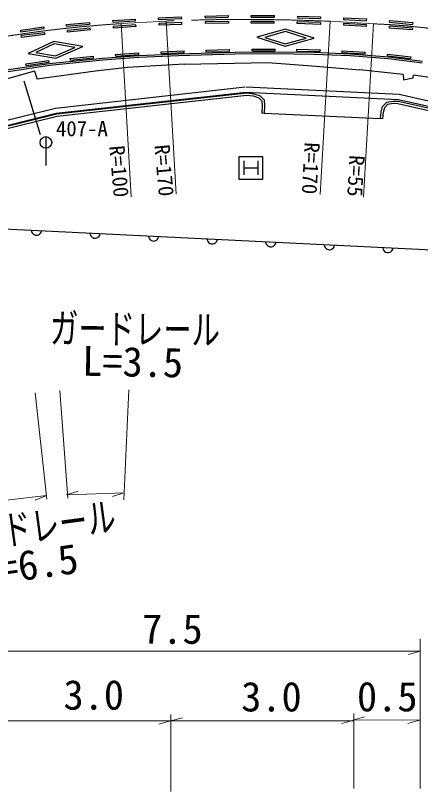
# Model space of a CAD drawing. Units: millimetres, scale not verified. Extents: x 40000 to 680000, y 20000 to 380000.
# Drawn here: x 335049 to 370074, y 263357 to 330440 of the extents above; entities that cross this region are included whole.
import ezdxf
from ezdxf.enums import TextEntityAlignment as Align

# ---------------------------------------------------------------- set-up
doc = ezdxf.new("R2010")
doc.units = ezdxf.units.MM
doc.header["$LTSCALE"] = 1000
doc.linetypes.add('CHAIN', pattern=[18.5, 12, -1.5, 3.5, -1.5])
for name, color, linetype, lineweight in [('M-BGD', 7, 'Continuous', 25), ('M-BGD-EXST', 7, 'Continuous', 25), ('M-BMK', 2, 'CHAIN', 13), ('M-STR-HTXT', 7, 'Continuous', 13), ('M-STR-STRC', 7, 'Continuous', 25)]:
    doc.layers.add(name, color=color, linetype=linetype, lineweight=lineweight)
doc.styles.add('ＭＳ ゴシック', font='')
doc.styles.get('ＭＳ ゴシック').set_extended_font_data('MS Gothic')

msp = doc.modelspace()

# ---------------------------------------------------------------- linework, layer by layer
at = {"layer": 'M-BGD'}
for p, q in [((343471, 330005), (345415, 330139)), ((345426, 329990), (345415, 330139)), ((347424, 330252), (349414, 330331)), ((347430, 330102), (347424, 330252)), ((347430, 330102), (349420, 330182)), ((349420, 330182), (349414, 330331)), ((351435, 330394), (353428, 330439)), ((351435, 330394), (351439, 330244)), ((351439, 330244), (353431, 330289)), ((353428, 330439), (353431, 330289)), ((355430, 330290), (355431, 330440)), ((355430, 330290), (357434, 330286)), ((355431, 330440), (357434, 330436)), ((357434, 330286), (357434, 330436)), ((359436, 330388), (359432, 330238)), ((359432, 330238), (361427, 330180)), ((359436, 330388), (361432, 330330)), ((361432, 330330), (361427, 330180)), ((363425, 330238), (363418, 330088)), ((363418, 330088), (365416, 329991)), ((363425, 330238), (365423, 330140)), ((365416, 329991), (365423, 330140)), ((335495, 329186), (337484, 329452)), ((337484, 329452), (337504, 329304)), ((339457, 329664), (341444, 329842)), ((339470, 329514), (339457, 329664)), ((339470, 329514), (341458, 329693)), ((341444, 329842), (341458, 329693)), ((343481, 329855), (343471, 330005)), ((343481, 329855), (345426, 329990)), ((345469, 329631), (343521, 329488)), ((343532, 329338), (343521, 329488)), ((345480, 329482), (343532, 329338)), ((345480, 329482), (345469, 329631)), ((349436, 329826), (347469, 329750)), ((347474, 329601), (347469, 329750)), ((349441, 329676), (347474, 329601)), ((349441, 329676), (349436, 329826)), ((353459, 329923), (351450, 329888)), ((351450, 329888), (351452, 329738)), ((353461, 329773), (351452, 329738)), ((353459, 329923), (353461, 329773)), ((355431, 329774), (355431, 329924)), ((357424, 329924), (355431, 329924)), ((357424, 329774), (355431, 329774)), ((357424, 329774), (357424, 329924)), ((359399, 329743), (359404, 329892)), ((361415, 329675), (359399, 329743)), ((361420, 329825), (359404, 329892)), ((361420, 329825), (361415, 329675)), ((363410, 329750), (363402, 329600)), ((365396, 329494), (363402, 329600)), ((365404, 329644), (363410, 329750)), ((365396, 329494), (365404, 329644)), ((367390, 329359), (367402, 329508)), ((369378, 329342), (367402, 329508)), ((367403, 329853), (367416, 330002)), ((367403, 329853), (369389, 329676)), ((367416, 330002), (369402, 329826)), ((369402, 329826), (369389, 329676)), ((335515, 329038), (335495, 329186)), ((335515, 329038), (337504, 329304)), ((337571, 328952), (335551, 328700)), ((337590, 328803), (335570, 328551)), ((337590, 328803), (337571, 328952)), ((341517, 329338), (339535, 329155)), ((339549, 329006), (339535, 329155)), ((341531, 329189), (339549, 329006)), ((341531, 329189), (341517, 329338)), ((358396, 329270), (355910, 328557)), ((358393, 329061), (356604, 328548)), ((360183, 328495), (358393, 329061)), ((360881, 328485), (358396, 329270)), ((369365, 329192), (367390, 329359)), ((369378, 329342), (369365, 329192)), ((335570, 328551), (335551, 328700)), ((338370, 328191), (336132, 327165)), ((340863, 327752), (338370, 328191)), ((355910, 328557), (358381, 327779)), ((356604, 328548), (358384, 327988)), ((358381, 327779), (360881, 328485)), ((358384, 327988), (360183, 328495)), ((338396, 327984), (336801, 327252)), ((340169, 327671), (338396, 327984)), ((338504, 326956), (340169, 327671)), ((338528, 326749), (340863, 327752)), ((347641, 327306), (349634, 327391)), ((349641, 327241), (349634, 327391)), ((351510, 327446), (353518, 327492)), ((351510, 327446), (351513, 327297)), ((353518, 327492), (353521, 327342)), ((355524, 327390), (355524, 327540)), ((355524, 327540), (357497, 327540)), ((355524, 327390), (357497, 327390)), ((357497, 327390), (357497, 327540)), ((359374, 327369), (359378, 327519)), ((359374, 327369), (361380, 327316)), ((359378, 327519), (361384, 327465)), ((361384, 327465), (361380, 327316)), ((363286, 327385), (363277, 327235)), ((363286, 327385), (365294, 327265)), ((336132, 327165), (338528, 326749)), ((336801, 327252), (338504, 326956)), ((342588, 326734), (337971, 326276)), ((339786, 326737), (341780, 326929)), ((339800, 326588), (339786, 326737)), ((339800, 326588), (341794, 326780)), ((341794, 326780), (341780, 326929)), ((345717, 326962), (342588, 326734)), ((345726, 326812), (342601, 326585)), ((343710, 327083), (345702, 327210)), ((343719, 326933), (343710, 327083)), ((343719, 326933), (345712, 327060)), ((345712, 327060), (345702, 327210)), ((349141, 327102), (345717, 326962)), ((349146, 326952), (345726, 326812)), ((347647, 327156), (347641, 327306)), ((347647, 327156), (349641, 327241)), ((354045, 327246), (349141, 327102)), ((354048, 327096), (349146, 326952)), ((351513, 327297), (353521, 327342)), ((357355, 327276), (354045, 327246)), ((357354, 327126), (354048, 327096)), ((360876, 327079), (357354, 327126)), ((360880, 327229), (357355, 327276)), ((363990, 326953), (360876, 327079)), ((363999, 327103), (360880, 327229)), ((363277, 327235), (365285, 327115)), ((367320, 326688), (363990, 326953)), ((367335, 326837), (363999, 327103)), ((365285, 327115), (365294, 327265)), ((367214, 326958), (367230, 327107)), ((367214, 326958), (369224, 326732)), ((367230, 327107), (369241, 326881)), ((370235, 326471), (367335, 326837)), ((369241, 326881), (369224, 326732)), ((337971, 326276), (333366, 325572)), ((337990, 326127), (333392, 325424)), ((335943, 326265), (337926, 326546)), ((335964, 326117), (335943, 326265)), ((335964, 326117), (337947, 326397)), ((337947, 326397), (337926, 326546)), ((342601, 326585), (337990, 326127)), ((349648, 326230), (344747, 325950)), ((349648, 326230), (356870, 326374)), ((356870, 326374), (360671, 326091)), ((360671, 326091), (364828, 325747)), ((370213, 326322), (367320, 326688)), ((336699, 325643), (333605, 324754)), ((336699, 325643), (336934, 324931)), ((341959, 325635), (336934, 324931)), ((344747, 325950), (341959, 325635)), ((368590, 325349), (364828, 325747)), ((368590, 325349), (368610, 324885)), ((368610, 324885), (369434, 325040)), ((369434, 325040), (369483, 325275)), ((376754, 324263), (369483, 325275)), ((354915, 324246), (338499, 322409)), ((368236, 323599), (354987, 324248)), ((354965, 323799), (338579, 321965)), ((338629, 321930), (355052, 323742)), ((338664, 321732), (355054, 323541)), ((368175, 323151), (354965, 323799)), ((355052, 323742), (355658, 323684)), ((355054, 323541), (355614, 323487)), ((355614, 323487), (356088, 323320)), ((355658, 323684), (356195, 323494)), ((356195, 323494), (356558, 323148)), ((394800, 317567), (368236, 323599)), ((356088, 323320), (356363, 323058)), ((356363, 323058), (356388, 322640)), ((356558, 323148), (356588, 322639)), ((366801, 322579), (367163, 322963)), ((366981, 322479), (367262, 322777)), ((367163, 322963), (367711, 323050)), ((367262, 322777), (367726, 322850)), ((367711, 323050), (368135, 323048)), ((367726, 322850), (368112, 322848)), ((368112, 322848), (397666, 316093)), ((368135, 323048), (397901, 316245)), ((394701, 317128), (368175, 323151)), ((338499, 322409), (317267, 317128)), ((356388, 322640), (356345, 322015)), ((356345, 322015), (356545, 322001)), ((356588, 322639), (356545, 322001)), ((356545, 322001), (366627, 321529)), ((366627, 321529), (366681, 322127)), ((366681, 322127), (366801, 322579)), ((366826, 321512), (366879, 322093)), ((366879, 322093), (366981, 322479)), ((338579, 321965), (317366, 316714)), ((333044, 320562), (338629, 321930)), ((333288, 320416), (338664, 321732)), ((366826, 321512), (366627, 321529)), ((393789, 309036), (329260, 312208)), ((336410, 311853), (336441, 311743)), ((336441, 311743), (336491, 311651)), ((336491, 311651), (336576, 311556)), ((336576, 311556), (336663, 311498)), ((336663, 311498), (336769, 311457)), ((336769, 311457), (336913, 311450)), ((336913, 311450), (337023, 311480)), ((337023, 311480), (337115, 311530)), ((337115, 311530), (337210, 311615)), ((337210, 311615), (337268, 311702)), ((337268, 311702), (337309, 311808)), ((341477, 311601), (341507, 311492)), ((341507, 311492), (341557, 311399)), ((341557, 311399), (341642, 311305)), ((341642, 311305), (341730, 311246)), ((342089, 311228), (342182, 311278)), ((342182, 311278), (342276, 311363)), ((342276, 311363), (342334, 311451)), ((342334, 311451), (342376, 311557)), ((346543, 311350), (346574, 311240)), ((347401, 311199), (347442, 311305)), ((341730, 311246), (341836, 311205)), ((341836, 311205), (341979, 311198)), ((341979, 311198), (342089, 311228)), ((346574, 311240), (346623, 311147)), ((346623, 311147), (346709, 311053)), ((346709, 311053), (346796, 310995)), ((346796, 310995), (346902, 310953)), ((346902, 310953), (347046, 310946)), ((347046, 310946), (347156, 310977)), ((347156, 310977), (347248, 311026)), ((347248, 311026), (347342, 311112)), ((347342, 311112), (347401, 311199)), ((351610, 311098), (351640, 310988)), ((351640, 310988), (351690, 310895)), ((351690, 310895), (351775, 310801)), ((351775, 310801), (351862, 310743)), ((351862, 310743), (351968, 310701)), ((351968, 310701), (352112, 310694)), ((352112, 310694), (352222, 310725)), ((352222, 310725), (352314, 310774)), ((352314, 310774), (352409, 310860)), ((352409, 310860), (352467, 310947)), ((352467, 310947), (352509, 311053)), ((356676, 310846), (356707, 310736)), ((356707, 310736), (356756, 310644)), ((356756, 310644), (356842, 310549)), ((357381, 310523), (357475, 310608)), ((357475, 310608), (357534, 310695)), ((357534, 310695), (357575, 310801)), ((356842, 310549), (356929, 310491)), ((356929, 310491), (357035, 310450)), ((357035, 310450), (357179, 310442)), ((357179, 310442), (357288, 310473)), ((357288, 310473), (357381, 310523)), ((361742, 310594), (361773, 310484)), ((361773, 310484), (361823, 310392)), ((361823, 310392), (361908, 310298)), ((361908, 310298), (361995, 310239)), ((361995, 310239), (362101, 310198)), ((362101, 310198), (362245, 310191)), ((362245, 310191), (362355, 310221)), ((362355, 310221), (362447, 310271)), ((362447, 310271), (362542, 310356)), ((362542, 310356), (362600, 310443)), ((362600, 310443), (362641, 310549)), ((366809, 310342), (366839, 310233)), ((366839, 310233), (366889, 310140)), ((366889, 310140), (366974, 310046)), ((366974, 310046), (367062, 309987)), ((367062, 309987), (367168, 309946)), ((367168, 309946), (367311, 309939)), ((367311, 309939), (367421, 309970)), ((367421, 309970), (367514, 310019)), ((367514, 310019), (367608, 310104)), ((367608, 310104), (367666, 310192)), ((367666, 310192), (367708, 310298))]:
    msp.add_line(p, q, dxfattribs=at)
at = {"layer": 'M-BGD-EXST'}
for p, q in [((354406, 316265), (354406, 318265)), ((354406, 318265), (356406, 318265)), ((356406, 318265), (356406, 316265)), ((354806, 317865), (354806, 316665)), ((356006, 317865), (356006, 316665)), ((354806, 317265), (356006, 317265)), ((356406, 316265), (354406, 316265))]:
    msp.add_line(p, q, dxfattribs=at)
at = {"layer": 'M-BMK'}
for p, q in [((344191, 329736), (348077, 329962)), ((362265, 329939), (366012, 329720))]:
    msp.add_line(p, q, dxfattribs=at)
for centre, radius, start, end in [((354900, 161928), 168173, 87.48978, 92.3251), ((350439, 227337), 102590, 93.49133, 101.50668), ((364003, 275048), 54709, 76.45519, 87.89558)]:
    msp.add_arc(centre, radius, start, end, dxfattribs=at)
at = {"layer": 'M-STR-HTXT'}
for p, q in [((344191, 329736), (345062, 314762)), ((348948, 314988), (348077, 329962)), ((362265, 329939), (361389, 314965)), ((365136, 314746), (366012, 329720)), ((338882, 298034), (339588, 288718)), ((344842, 298067), (344429, 288579)), ((336761, 297823), (337750, 288633)), ((339466, 289017), (340457, 289326)), ((339612, 289017), (344420, 289163)), ((344420, 289163), (343429, 288852)), ((337717, 288944), (332254, 288288)), ((337717, 288944), (336759, 288545)), ((370052, 263612), (370052, 276563)), ((370052, 275492), (326239, 275492)), ((326296, 275492), (370052, 275492)), ((370046, 275492), (369046, 275212)), ((348482, 269454), (349483, 269731)), ((348492, 270014), (348492, 263357)), ((364233, 269518), (365232, 269802)), ((364305, 263612), (364305, 270089)), ((364305, 269468), (332740, 269468)), ((348443, 269454), (347441, 269179)), ((364285, 269518), (363285, 269238)), ((370052, 269542), (364233, 269518)), ((369989, 269518), (368989, 269238))]:
    msp.add_line(p, q, dxfattribs=at)
at = {"layer": 'M-STR-STRC'}
for p, q in [((337222, 320119), (335794, 324777)), ((337678, 319968), (337678, 317468))]:
    msp.add_line(p, q, dxfattribs=at)
msp.add_circle((337678, 319468), 500, dxfattribs=at)

# ---------------------------------------------------------------- texts
at = {"layer": 'M-STR-HTXT', "style": 'ＭＳ ゴシック'}
for s, height, rotation, p in [('R=170', 1320, 266.8, (359661, 319532)), ('R=100', 1320, 275.1, (342761, 319110)), ('R=170', 1320, 275.1, (346663, 319193)), ('R=55', 1320, 266.8, (363544, 318422)), ('L=3.5', 2566, 359, (340782, 298533)), ('L=6.5', 2566, 8, (332084, 280301))]:
    msp.add_text(s, height=height, rotation=rotation, dxfattribs=at).set_placement(p, align=Align.BOTTOM_LEFT)
at = {"layer": 'M-STR-HTXT', "style": 'ＭＳ ゴシック', "width": 0.7}
for rotation, p in [(359.4, (338011, 301359)), (7.7, (329379, 283188))]:
    msp.add_text('ガードレール', height=2566, rotation=rotation, dxfattribs=at).set_placement(p, align=Align.BOTTOM_LEFT)
at = {"layer": 'M-STR-HTXT', "style": 'ＭＳ ゴシック'}
for s, p in [('7.5', (346000, 275355)), ('3.0', (339198, 269662)), ('3.0', (354567, 269506)), ('0.5', (364582, 269515))]:
    msp.add_text(s, height=2566, dxfattribs=at).set_placement(p, align=Align.BOTTOM_LEFT)
at = {"layer": 'M-STR-STRC', "style": 'ＭＳ ゴシック'}
msp.add_text('407-A', height=1320, dxfattribs=at).set_placement((338546, 319609), align=Align.BOTTOM_LEFT)

doc.saveas('drawing.dxf')
